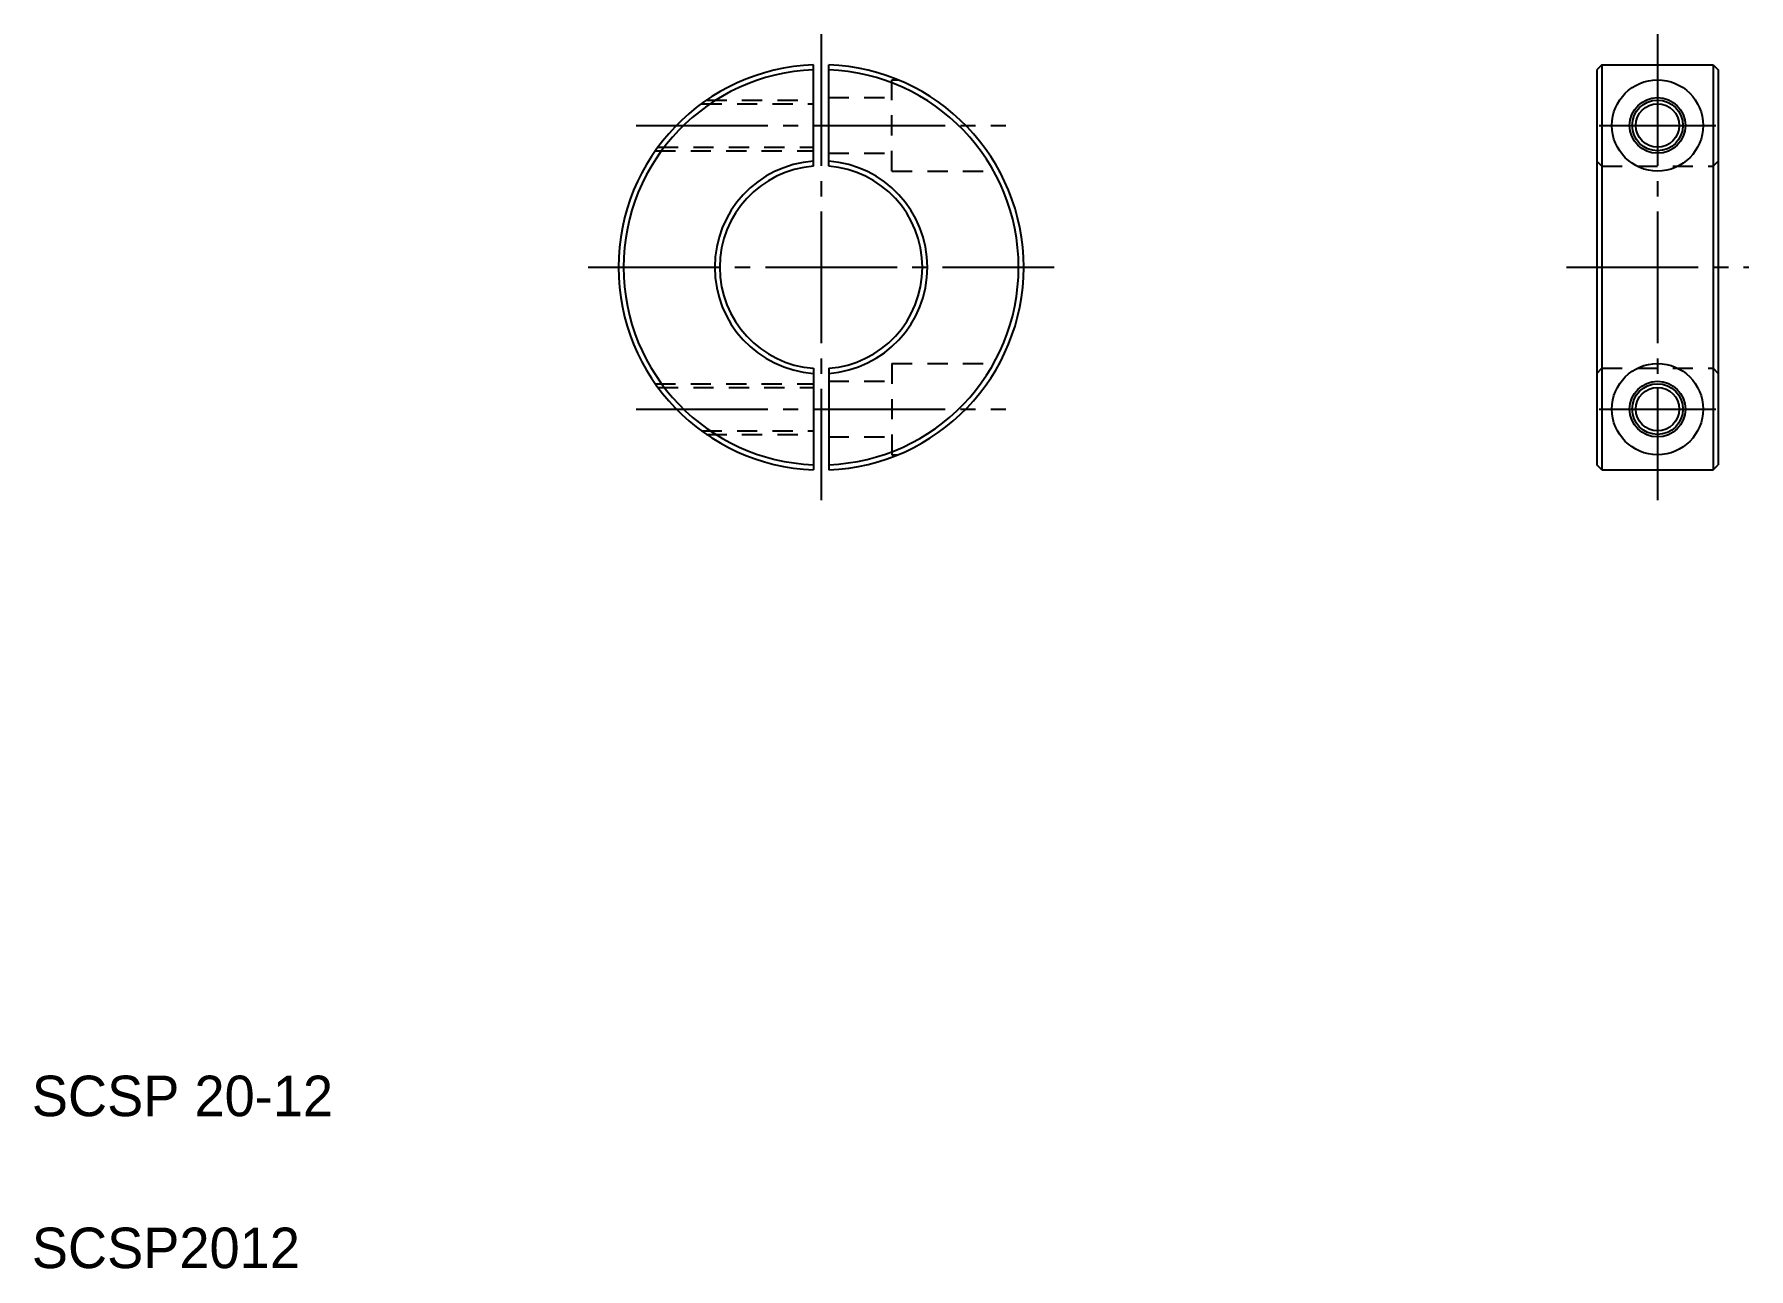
# Model space of a CAD drawing. Extents: x 30 to 199, y 118 to 240.
import ezdxf

# ---------------------------------------------------------------- set-up
doc = ezdxf.new("R2010")
doc.units = 0
doc.linetypes.add('CENTER', pattern=[17.5, 13, -1.5, 1.5, -1.5])
doc.linetypes.add('DASHED', pattern=[3.5, 2, -1.5])
doc.layers.get('0').update_dxf_attribs({"linetype": 'CONTINUOUS'})
doc.layers.add('CENTER', color=1, linetype='CENTER')

msp = doc.modelspace()

# ---------------------------------------------------------------- linework, layer by layer
at = {"color": 7, "linetype": 'CONTINUOUS'}
for p, q in [((106.79, 227.31), (106.79, 237.33)), ((108.29, 227.31), (108.29, 237.33)), ((184.61, 237.34), (184.11, 236.84)), ((184.61, 237.34), (184.61, 197.34)), ((184.61, 237.34), (195.61, 237.34)), ((195.61, 237.34), (195.61, 197.34)), ((195.61, 237.34), (196.11, 236.84)), ((184.11, 236.84), (184.11, 197.84)), ((196.11, 236.84), (196.11, 197.84)), ((106.79, 207.37), (106.79, 197.35)), ((108.29, 207.37), (108.29, 197.35)), ((184.61, 197.34), (184.11, 197.84)), ((184.61, 197.34), (195.61, 197.34)), ((195.61, 197.34), (196.11, 197.84))]:
    msp.add_line(p, q, dxfattribs=at)
at = {"color": 3, "linetype": 'DASHED'}
for p, q in [((114.54, 226.84), (114.54, 235.84)), ((114.54, 235.84), (115.14, 235.84)), ((96.23, 233.84), (106.79, 233.84)), ((108.29, 234.09), (114.54, 234.09)), ((95.74, 233.49), (106.79, 233.49)), ((91.17, 228.84), (106.79, 228.84)), ((91.43, 229.19), (106.79, 229.19)), ((108.29, 228.59), (114.54, 228.59)), ((114.54, 226.84), (125.14, 226.84)), ((184.11, 227.81), (184.61, 227.31)), ((184.61, 227.31), (195.61, 227.31)), ((195.61, 227.31), (196.11, 227.81)), ((114.54, 207.84), (125.14, 207.84)), ((114.54, 207.84), (114.54, 198.84)), ((184.11, 206.87), (184.61, 207.37)), ((184.61, 207.37), (195.61, 207.37)), ((195.61, 207.37), (196.11, 206.87)), ((91.17, 205.84), (106.79, 205.84)), ((91.43, 205.49), (106.79, 205.49)), ((108.29, 206.09), (114.54, 206.09)), ((95.74, 201.19), (106.79, 201.19)), ((96.23, 200.84), (106.79, 200.84)), ((108.29, 200.59), (114.54, 200.59)), ((114.54, 198.84), (115.14, 198.84))]:
    msp.add_line(p, q, dxfattribs=at)
for p, q in [((106.79, 204.86), (106.79, 204.86)), ((106.79, 202.36), (106.79, 202.36))]:
    msp.add_line(p, q)
for centre, radius in [((190.11, 231.34), 4.5), ((190.11, 231.34), 2.15), ((190.11, 203.34), 4.5), ((190.11, 203.34), 2.15)]:
    msp.add_circle(centre, radius)
at = {"color": 7, "linetype": 'CONTINUOUS'}
for centre in [(190.11, 231.34), (190.11, 203.34)]:
    msp.add_circle(centre, 2.75, dxfattribs=at)
at = {"color": 3, "linetype": 'CONTINUOUS'}
for centre in [(190.11, 231.34), (190.11, 203.34)]:
    msp.add_circle(centre, 2.5, dxfattribs=at)
at = {"color": 7, "linetype": 'CONTINUOUS'}
for radius, start, end in [(20, 92.1491, 267.8509), (20, 272.1491, 87.8509), (19.5, 92.2042, 267.7958), (19.5, 272.2042, 87.7958), (10.5, 94.096, 265.904), (10, 94.3012, 265.6988), (10.5, 274.096, 85.904), (10, 274.3012, 85.6988)]:
    msp.add_arc((107.54, 217.34), radius, start, end, dxfattribs=at)
at = {"layer": 'CENTER', "color": 1, "linetype": 'CENTER'}
for p, q in [((107.54, 240.34), (107.54, 194.34)), ((190.11, 240.34), (190.11, 194.34)), ((89.29, 231.34), (125.79, 231.34)), ((184.36, 231.34), (195.86, 231.34)), ((84.54, 217.34), (130.54, 217.34)), ((181.11, 217.34), (199.11, 217.34)), ((89.29, 203.34), (125.79, 203.34)), ((184.36, 203.34), (195.86, 203.34))]:
    msp.add_line(p, q, dxfattribs=at)

# ---------------------------------------------------------------- texts
for s, p in [('SCSP 20-12', (29.63, 133.55)), ('SCSP2012', (29.63, 118.55))]:
    msp.add_text(s, height=4).set_placement(p)

doc.saveas('drawing.dxf')
